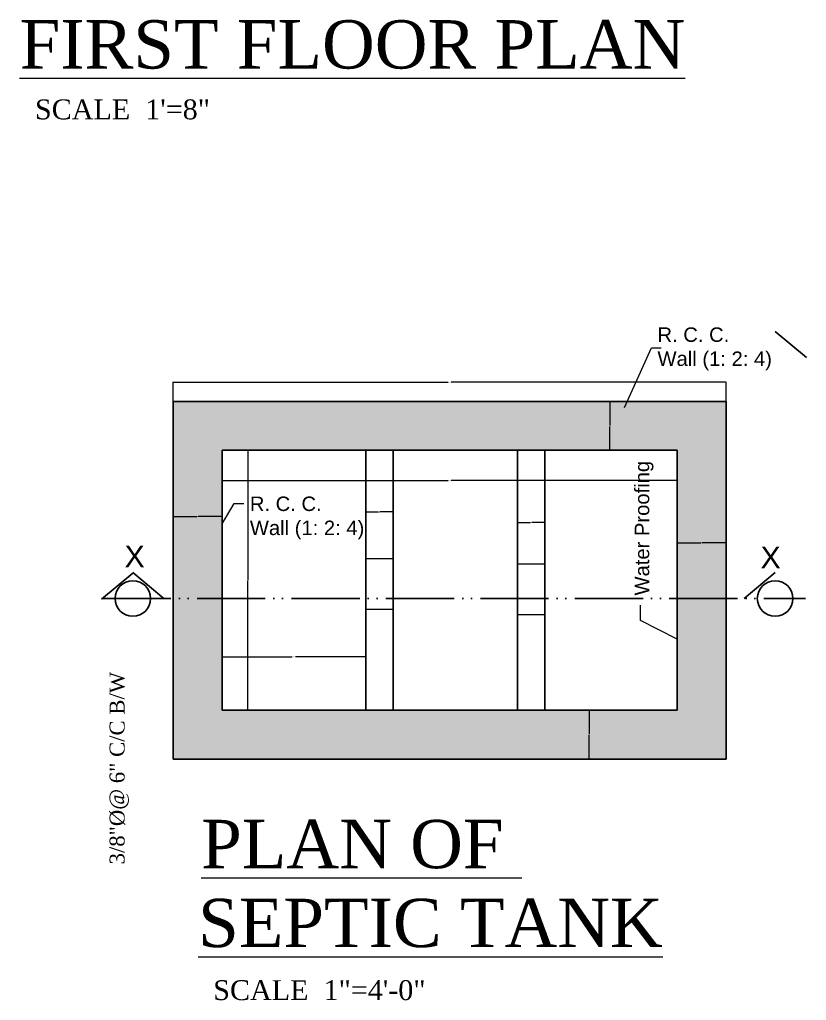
# Model space of a CAD drawing. Header units: inches. Extents: x 15 to 1853, y 20 to 1916.
# Drawn here: x 379.5 to 656.1, y 331.1 to 675.9 of the extents above; entities that cross this region are included whole.
import ezdxf

# ---------------------------------------------------------------- set-up
doc = ezdxf.new("R2010")
doc.units = ezdxf.units.IN
doc.header["$MEASUREMENT"] = 0
doc.linetypes.add('ACAD_ISO05W100', pattern=[33, 24, -3, 0, -3, 0, -3])
doc.layers.get('DEFPOINTS').update_dxf_attribs({"lineweight": 20})
doc.layers.add('HACH', color=5, linetype='Continuous')
doc.layers.add('TEXT', color=7, linetype='Continuous', lineweight=25)
doc.styles.add('amir', font='times.ttf')
doc.styles.get("Standard").update_dxf_attribs({"font": 'arial.ttf'})
doc.styles.add('STYLE5', font='romantic.ttf')
doc.dimstyles.get("Standard").update_dxf_attribs({"dimtxt": 0.18, "dimasz": 0.18, "dimexe": 0.18, "dimexo": 0.0625, "dimgap": 0.09, "dimtad": 0, "dimtih": 1, "dimtoh": 1, "dimdec": 4, "dimzin": 0, "dimdsep": 46, "dimtxsty": 'Standard', "dimcen": 0.09, "dimadec": 0, "dimazin": 0, "dimtfac": 1, "dimtdec": 4, "dimtofl": 0, "dimtmove": 0, "dimatfit": 3, "dimfxl": 1, "dimtolj": 1, "dimtzin": 0, "dimarcsym": 0})
doc.dimstyles.new('Standard$0', dxfattribs={"dimtxt": 10, "dimasz": 9, "dimexe": 6, "dimexo": 6, "dimgap": 3, "dimtad": 0, "dimtih": 1, "dimtoh": 1, "dimdec": 3, "dimlfac": -1, "dimzin": 1, "dimdsep": 46, "dimlunit": 4, "dimtxsty": 'Standard', "dimcen": 0.5, "dimdle": 5, "dimclrd": 256, "dimclre": 256, "dimclrt": 256, "dimadec": 1, "dimazin": 0, "dimtm": 1e-09, "dimtfac": 1, "dimtdec": 3, "dimtofl": 0, "dimtmove": 0, "dimatfit": 3, "dimfxl": 1, "dimfrac": 2, "dimtolj": 1, "dimtzin": 0, "dimlwd": -1, "dimlwe": -1, "dimarcsym": 0})

# ---------------------------------------------------------------- blocks, each defined once
blk = doc.blocks.new('*D117')
at = {"layer": 'DEFPOINTS', "color": 0, "transparency": 16777216}
for p in [(450.68, 524.53), (610.7, 524.53), (610.7, 513.89)]:
    blk.add_point(p, dxfattribs=at)
at = {"layer": 'HACH', "color": 0, "lineweight": -2, "transparency": 16777216}
for p, q in [((450.68, 524.46), (450.68, 513.71)), ((610.7, 524.46), (610.7, 513.71)), ((450.86, 513.89), (530.14, 513.89)), ((610.52, 513.89), (531.23, 513.89))]:
    blk.add_line(p, q, dxfattribs=at)
at = {"layer": 'HACH', "color": 0, "transparency": 16777216}
for points in [[(450.86, 513.92), (450.86, 513.86), (450.68, 513.89)], [(610.52, 513.92), (610.52, 513.86), (610.7, 513.89)]]:
    blk.add_solid(points, dxfattribs=at)
at = {"layer": 'HACH', "color": 0, "transparency": 16777216, "insert": (530.69, 513.89), "char_height": 0.18, "attachment_point": 5}
blk.add_mtext('\\A1;Variable', dxfattribs=at)
blk = doc.blocks.new('*D118')
at = {"layer": 'DEFPOINTS', "color": 0, "transparency": 16777216}
for p in [(627.84, 548.44), (433.53, 538.49), (627.84, 538.49)]:
    blk.add_point(p, dxfattribs=at)
at = {"layer": 'HACH', "color": 0, "lineweight": -2, "transparency": 16777216}
for p, q in [((433.53, 538.55), (433.53, 548.62)), ((433.71, 548.44), (530.14, 548.44)), ((627.66, 548.44), (531.23, 548.44)), ((627.84, 538.55), (627.84, 548.62))]:
    blk.add_line(p, q, dxfattribs=at)
at = {"layer": 'HACH', "color": 0, "transparency": 16777216}
for points in [[(433.71, 548.47), (433.71, 548.41), (433.53, 548.44)], [(627.66, 548.47), (627.66, 548.41), (627.84, 548.44)]]:
    blk.add_solid(points, dxfattribs=at)
at = {"layer": 'HACH', "color": 0, "transparency": 16777216, "insert": (530.69, 548.44), "char_height": 0.18, "attachment_point": 5}
blk.add_mtext('\\A1;Variable', dxfattribs=at)
blk = doc.blocks.new('*D119')
at = {"layer": 'DEFPOINTS', "color": 0, "transparency": 16777216}
for p in [(450.68, 524.53), (450.68, 433.08), (459.72, 433.08)]:
    blk.add_point(p, dxfattribs=at)
at = {"layer": 'HACH', "color": 0, "lineweight": -2, "transparency": 16777216}
for p, q in [((450.74, 524.53), (459.9, 524.53)), ((459.72, 524.35), (459.72, 478.99)), ((459.72, 433.26), (459.72, 478.62)), ((450.74, 433.08), (459.9, 433.08))]:
    blk.add_line(p, q, dxfattribs=at)
at = {"layer": 'HACH', "color": 0, "transparency": 16777216}
for points in [[(459.69, 524.35), (459.75, 524.35), (459.72, 524.53)], [(459.69, 433.26), (459.75, 433.26), (459.72, 433.08)]]:
    blk.add_solid(points, dxfattribs=at)
at = {"layer": 'HACH', "color": 0, "transparency": 16777216, "insert": (459.72, 478.81), "char_height": 0.18, "attachment_point": 5}
blk.add_mtext('\\A1;Variable', dxfattribs=at)
blk = doc.blocks.new('*D146')
at = {"layer": 'DEFPOINTS', "color": 0, "transparency": 16777216}
for p in [(450.68, 451.91), (501.16, 451.91), (501.16, 451.91)]:
    blk.add_point(p, dxfattribs=at)
at = {"layer": 'HACH', "color": 0, "lineweight": -2, "transparency": 16777216}
for p, q in [((450.68, 451.97), (450.68, 452.09)), ((450.86, 451.91), (475.35, 451.91)), ((500.98, 451.91), (476.48, 451.91)), ((501.16, 451.97), (501.16, 452.09))]:
    blk.add_line(p, q, dxfattribs=at)
at = {"layer": 'HACH', "color": 0, "transparency": 16777216}
for points in [[(450.86, 451.94), (450.86, 451.88), (450.68, 451.91)], [(500.98, 451.94), (500.98, 451.88), (501.16, 451.91)]]:
    blk.add_solid(points, dxfattribs=at)
at = {"layer": 'HACH', "color": 0, "transparency": 16777216, "insert": (475.92, 451.91), "char_height": 0.18, "attachment_point": 5}
blk.add_mtext('\\A1;2\'-6" Min', dxfattribs=at)
blk = doc.blocks.new('*D147')
at = {"layer": 'DEFPOINTS', "color": 0, "transparency": 16777216}
for p in [(433.53, 501.24), (450.68, 501.24), (450.68, 501.24)]:
    blk.add_point(p, dxfattribs=at)
at = {"layer": 'HACH', "color": 0, "lineweight": -2, "transparency": 16777216}
for p, q in [((433.53, 501.3), (433.53, 501.42)), ((433.71, 501.24), (441.91, 501.24)), ((450.5, 501.24), (442.3, 501.24)), ((450.68, 501.3), (450.68, 501.42))]:
    blk.add_line(p, q, dxfattribs=at)
at = {"layer": 'HACH', "color": 0, "transparency": 16777216}
for points in [[(433.71, 501.27), (433.71, 501.21), (433.53, 501.24)], [(450.5, 501.27), (450.5, 501.21), (450.68, 501.24)]]:
    blk.add_solid(points, dxfattribs=at)
at = {"layer": 'HACH', "color": 0, "transparency": 16777216, "insert": (442.1, 501.24), "char_height": 0.18, "attachment_point": 5}
blk.add_mtext('\\A1;9"', dxfattribs=at)
blk = doc.blocks.new('*D148')
at = {"layer": 'DEFPOINTS', "color": 0, "transparency": 16777216}
for p in [(579.68, 433.08), (579.68, 415.94), (579.68, 415.94)]:
    blk.add_point(p, dxfattribs=at)
at = {"layer": 'HACH', "color": 0, "lineweight": -2, "transparency": 16777216}
for p, q in [((579.68, 432.9), (579.68, 424.69)), ((579.74, 433.08), (579.86, 433.08)), ((579.68, 416.12), (579.68, 424.33)), ((579.74, 415.94), (579.86, 415.94))]:
    blk.add_line(p, q, dxfattribs=at)
at = {"layer": 'HACH', "color": 0, "transparency": 16777216}
for points in [[(579.65, 432.9), (579.71, 432.9), (579.68, 433.08)], [(579.65, 416.12), (579.71, 416.12), (579.68, 415.94)]]:
    blk.add_solid(points, dxfattribs=at)
at = {"layer": 'HACH', "color": 0, "transparency": 16777216, "insert": (579.68, 424.51), "char_height": 0.18, "attachment_point": 5}
blk.add_mtext("\\A1;9'", dxfattribs=at)
blk = doc.blocks.new('*D149')
at = {"layer": 'DEFPOINTS', "color": 0, "transparency": 16777216}
for p in [(610.7, 492.02), (627.84, 492.02), (627.84, 492.02)]:
    blk.add_point(p, dxfattribs=at)
at = {"layer": 'HACH', "color": 0, "lineweight": -2, "transparency": 16777216}
for p, q in [((610.7, 492.08), (610.7, 492.2)), ((610.88, 492.02), (619.08, 492.02)), ((627.66, 492.02), (619.47, 492.02)), ((627.84, 492.08), (627.84, 492.2))]:
    blk.add_line(p, q, dxfattribs=at)
at = {"layer": 'HACH', "color": 0, "transparency": 16777216}
for points in [[(610.88, 492.05), (610.88, 491.99), (610.7, 492.02)], [(627.66, 492.05), (627.66, 491.99), (627.84, 492.02)]]:
    blk.add_solid(points, dxfattribs=at)
at = {"layer": 'HACH', "color": 0, "transparency": 16777216, "insert": (619.27, 492.02), "char_height": 0.18, "attachment_point": 5}
blk.add_mtext('\\A1;9"', dxfattribs=at)
blk = doc.blocks.new('*D150')
at = {"layer": 'DEFPOINTS', "color": 0, "transparency": 16777216}
for p in [(587.01, 541.67), (587.01, 541.67), (587.01, 524.53)]:
    blk.add_point(p, dxfattribs=at)
at = {"layer": 'HACH', "color": 0, "lineweight": -2, "transparency": 16777216}
for p, q in [((587.01, 541.49), (587.01, 533.28)), ((587.08, 541.67), (587.19, 541.67)), ((587.01, 524.71), (587.01, 532.92)), ((587.08, 524.53), (587.19, 524.53))]:
    blk.add_line(p, q, dxfattribs=at)
at = {"layer": 'HACH', "color": 0, "transparency": 16777216}
for points in [[(586.98, 541.49), (587.04, 541.49), (587.01, 541.67)], [(586.98, 524.71), (587.04, 524.71), (587.01, 524.53)]]:
    blk.add_solid(points, dxfattribs=at)
at = {"layer": 'HACH', "color": 0, "transparency": 16777216, "insert": (587.01, 533.1), "char_height": 0.18, "attachment_point": 5}
blk.add_mtext('\\A1;9"', dxfattribs=at)
blk = doc.blocks.new('*D137')
at = {"layer": 'DEFPOINTS', "color": 0, "transparency": 16777216}
for p in [(501.16, 502.81), (510.77, 502.81), (510.77, 502.81)]:
    blk.add_point(p, dxfattribs=at)
at = {"layer": 'HACH', "color": 0, "lineweight": -2, "transparency": 16777216}
for p, q in [((501.16, 502.87), (501.16, 502.99)), ((501.34, 502.81), (505.72, 502.81)), ((510.59, 502.81), (506.21, 502.81)), ((510.77, 502.87), (510.77, 502.99))]:
    blk.add_line(p, q, dxfattribs=at)
at = {"layer": 'HACH', "color": 0, "transparency": 16777216}
for points in [[(501.34, 502.84), (501.34, 502.78), (501.16, 502.81)], [(510.59, 502.84), (510.59, 502.78), (510.77, 502.81)]]:
    blk.add_solid(points, dxfattribs=at)
at = {"layer": 'HACH', "color": 0, "transparency": 16777216, "insert": (505.96, 502.81), "char_height": 0.18, "attachment_point": 5}
blk.add_mtext('\\A1;4{\\H0.7x;\\S1/2;}"', dxfattribs=at)
blk = doc.blocks.new('*D138')
at = {"layer": 'DEFPOINTS', "color": 0, "transparency": 16777216}
for p in [(554.5, 499.07), (564.11, 499.07), (564.11, 499.07)]:
    blk.add_point(p, dxfattribs=at)
at = {"layer": 'HACH', "color": 0, "lineweight": -2, "transparency": 16777216}
for p, q in [((554.5, 499.14), (554.5, 499.25)), ((554.68, 499.07), (559.06, 499.07)), ((563.93, 499.07), (559.55, 499.07)), ((564.11, 499.14), (564.11, 499.25))]:
    blk.add_line(p, q, dxfattribs=at)
at = {"layer": 'HACH', "color": 0, "transparency": 16777216}
for points in [[(554.68, 499.1), (554.68, 499.04), (554.5, 499.07)], [(563.93, 499.1), (563.93, 499.04), (564.11, 499.07)]]:
    blk.add_solid(points, dxfattribs=at)
at = {"layer": 'HACH', "color": 0, "transparency": 16777216, "insert": (559.3, 499.07), "char_height": 0.18, "attachment_point": 5}
blk.add_mtext('\\A1;4{\\H0.7x;\\S1/2;\\H1.4286x;"}', dxfattribs=at)

msp = doc.modelspace()

# ---------------------------------------------------------------- hatches: boundary and pattern name
at = {"layer": 'HACH'}
h = msp.add_hatch(dxfattribs=at)
h.set_pattern_fill('AR-CONC', color=256, scale=0.050801, angle=360, style=0)
h.set_pattern_definition([(50, (-13175.684, 1132.0615), (9.2551235, -0.809718), [0.967755, -10.645304]), (355, (-13175.684, 1132.0615), (-1.790363, 9.705827), [0.774204, -8.516243]), (100.451, (-13174.913, 1131.994), (7.464794, 8.8960646), [0.8224646, -9.047111]), (46.1842, (-13175.684, 1134.642), (13.771027, -2.135783), [1.451632, -15.967956]), (96.6356, (-13174.537, 1134.464), (12.06032, 12.569412), [1.233697, -13.570667]), (351.184, (-13175.684, 1134.642), (12.06034, 12.56939), [1.161306, -12.774364]), (21, (-13174.394, 1133.997), (7.7021543, -5.1951682), [0.967755, -10.645304]), (326, (-13174.394, 1133.997), (3.139591, 9.3568926), [0.774204, -8.516243]), (71.4514, (-13173.752, 1133.564), (10.8417245, 4.161745), [0.8224646, -9.047111]), (37.5, (-13175.6842, 1132.0615), (0.15690346, 4.295462), [0, -8.4130158, 0, -8.645277, 0, -8.5485015]), (7.5, (-13175.684, 1132.0615), (3.394491, 5.0892515), [0, -4.9290982, 0, -8.2194648, 0, -3.2581081]), (327.5, (-13178.5616, 1132.0615), (6.8881082, -0.2910247), [0, -3.2258496, 0, -10.0646508, 0, -13.3550174]), (317.5, (-13179.852, 1132.0615), (7.5250781, 1.2916856), [0, -4.1936045, 0, -6.6839604, 0, -9.4839979])])
h.paths.add_polyline_path([(627.844802, 541.671023), (433.531814, 541.671023), (433.531814, 442.209236), (450.677077, 442.209236), (450.677077, 524.525759), (610.699538, 524.525759), (610.699538, 442.209236), (627.844802, 442.209236)])
h.paths.add_polyline_path([(627.844802, 442.209236), (610.699538, 442.209236), (610.699538, 433.084353), (450.677077, 433.084353), (450.677077, 442.209236), (433.531814, 442.209236), (433.531814, 415.939089), (627.844802, 415.939089)])

# ---------------------------------------------------------------- linework, layer by layer
at = {"layer": 'HACH', "lineweight": 30}
for p, q in [((645.132309, 566.265372), (656.077088, 557.110133)), ((627.844802, 541.671023), (433.531814, 541.671023)), ((433.531814, 541.671023), (433.531814, 415.939089)), ((627.844802, 415.939089), (627.844802, 541.671023)), ((610.699538, 524.525759), (450.677077, 524.525759)), ((450.677077, 524.525759), (450.677077, 433.084353)), ((501.160354, 524.525759), (501.160354, 433.084353)), ((510.7667, 524.525759), (510.7667, 433.084353)), ((554.501174, 524.525759), (554.501174, 433.084353)), ((564.10752, 524.525759), (564.10752, 433.084353)), ((610.699538, 433.084353), (610.699538, 524.525759)), ((419.26776, 481.261383), (408.322981, 472.106145)), ((419.26776, 481.552252), (430.212539, 472.397014)), ((645.132309, 481.552252), (634.18753, 472.397014)), ((450.677077, 433.084353), (610.699538, 433.084353)), ((433.531814, 415.939089), (627.844802, 415.939089))]:
    msp.add_line(p, q, dxfattribs=at)
at = {"layer": 'HACH'}
for p, q in [((510.7667, 486.315044), (501.160354, 486.315044)), ((564.10752, 484.498386), (554.501174, 484.498386)), ((510.7667, 468.488708), (501.160354, 468.488708)), ((564.10752, 466.67205), (554.501174, 466.67205))]:
    msp.add_line(p, q, dxfattribs=at)
at = {"layer": 'HACH', "linetype": 'ACAD_ISO05W100', "lineweight": 30}
msp.add_line((408.670705, 472.397014), (655.729364, 472.397014), dxfattribs=at)
at = {"layer": 'HACH', "lineweight": 30}
for centre in [(419.311507, 472.397014), (645.088562, 472.397014)]:
    msp.add_circle(centre, 6.25642, dxfattribs=at)

# ---------------------------------------------------------------- texts
at = {"layer": 'HACH'}
for p in [(416.382727, 483.35062), (639.952935, 483.022996)]:
    msp.add_text('X', height=7.620117, dxfattribs=at).set_placement(p)
at = {"layer": 'HACH', "color": 5, "style": 'amir'}
msp.add_text('3/8"%%c@ 6" C/C B/W', height=5.28074121, rotation=90, dxfattribs=at).set_placement((416.408561, 378.894687))
at = {"layer": 'HACH', "lineweight": 0, "ltscale": 0.5, "char_height": 5.08007812, "width": 63.46453687, "attachment_point": 1}
for insert in [(603.742398, 567.714484), (460.441726, 508.235295)]:
    msp.add_mtext('R. C. C.\\PWall (1: 2: 4)', dxfattribs=dict(at, insert=insert))
at = {"layer": 'HACH', "lineweight": 0, "ltscale": 0.5, "insert": (595.7432, 473.452448), "char_height": 5.08007812, "width": 59.43691406, "attachment_point": 1, "rotation": 90}
msp.add_mtext('Water Proofing', dxfattribs=at)
at = {"layer": 'TEXT', "style": 'STYLE5'}
for s, height, p in [('%%UFIRST FLOOR PLAN', 17, (379.505576, 658.755399)), ('SCALE  1\'=8"', 7, (384.902441, 640.873132)), ('%%UPLAN OF ', 17, (443.328082, 377.565018)), ('%%USEPTIC TANK', 17, (442.259776, 349.824444)), ('SCALE  1"=4\'-0"', 7, (447.567618, 331.176968))]:
    msp.add_text(s, height=height, dxfattribs=at).set_placement(p)

# ---------------------------------------------------------------- dimensions: what is measured, and where the dimension line sits
at = {"layer": 'HACH'}
for base, p1, p2, text, override, picture, middle in [((627.844802, 548.44127), (433.531814, 538.491437), (627.844802, 538.491437), 'Variable', {"dimscale": 1, "dimdec": 5, "dimlfac": 0.25}, '*D118', (530.688308, 548.44127)), ((610.699538, 513.885688), (450.677077, 524.525759), (610.699538, 524.525759), 'Variable', {"dimscale": 1, "dimdec": 5, "dimlfac": 0.25}, '*D117', (530.688308, 513.885688)), ((450.677077, 501.235102), (433.531814, 501.235102), (450.677077, 501.235102), '9"', {"dimdec": 5, "dimlfac": 0.25}, '*D147', (442.104446, 501.235102)), ((510.7667, 502.80979), (501.160354, 502.80979), (510.7667, 502.80979), '4{\\H0.7x;\\S1/2;}"', {"dimdec": 5, "dimlfac": 0.25}, '*D137', (505.963527, 502.80979)), ((564.10752, 499.074023), (554.501174, 499.074023), (564.10752, 499.074023), '4{\\H0.7x;\\S1/2;\\H1.4286x;"}', {"dimdec": 5, "dimlfac": 0.25}, '*D138', (559.304347, 499.074023))]:
    dim = msp.add_linear_dim(base=base, p1=p1, p2=p2, text=text, dimstyle='Standard', override=override, dxfattribs=at)
    dim.commit()
    dim.dimension.update_dxf_attribs({"geometry": picture, "text_midpoint": middle})
for base, p1, p2, text, picture, middle in [((587.014179, 541.671023), (587.014179, 524.525759), (587.014179, 541.671023), '9"', '*D150', (587.014179, 533.098391)), ((579.682272, 415.939089), (579.682272, 433.084353), (579.682272, 415.939089), "9'", '*D148', (579.682272, 424.511721))]:
    dim = msp.add_linear_dim(base=base, p1=p1, p2=p2, angle=90, text=text, dimstyle='Standard', dxfattribs=at)
    dim.commit()
    dim.dimension.update_dxf_attribs({"geometry": picture, "text_midpoint": middle})
dim = msp.add_linear_dim(base=(459.716087, 433.084353), p1=(450.677077, 524.525759), p2=(450.677077, 433.084353), angle=90, text='Variable', dimstyle='Standard$0', override={"dimtxt": 0.18, "dimasz": 0.18, "dimexe": 0.18, "dimexo": 0.0625, "dimgap": 0.09, "dimtad": 0, "dimtih": 1, "dimtoh": 1, "dimdec": 5, "dimlfac": 0.25, "dimzin": 0, "dimlunit": 2, "dimcen": 0.09, "dimclrd": 0, "dimclre": 0, "dimclrt": 0, "dimtm": 0, "dimtdec": 4, "dimtmove": 0, "dimfrac": 0, "dimlwd": 65534, "dimlwe": 65534}, dxfattribs=at)
dim.commit()
dim.dimension.update_dxf_attribs({"geometry": '*D119', "text_midpoint": (459.716087, 478.805056)})
for base, p1, p2, text, picture, middle in [((627.844802, 492.017581), (610.699538, 492.017581), (627.844802, 492.017581), '9"', '*D149', (619.27217, 492.017581)), ((501.160354, 451.91136), (450.677077, 451.91136), (501.160354, 451.91136), '2\'-6" Min', '*D146', (475.918716, 451.91136))]:
    dim = msp.add_linear_dim(base=base, p1=p1, p2=p2, text=text, dimstyle='Standard', dxfattribs=at)
    dim.commit()
    dim.dimension.update_dxf_attribs({"geometry": picture, "text_midpoint": middle})

# ---------------------------------------------------------------- leaders
for points in [[(592.091096, 539.600589), (601.588696, 560.493522), (605.006892, 560.481323)], [(450.677077, 498.648868), (454.917232, 505.794296), (458.335428, 505.782097)], [(610.699538, 458.051059), (597.799772, 464.694483), (597.798383, 470.073641)]]:
    msp.add_leader(points, dimstyle='Standard', override={"dimlfac": 0.25}, dxfattribs=at)

doc.saveas('drawing.dxf')
